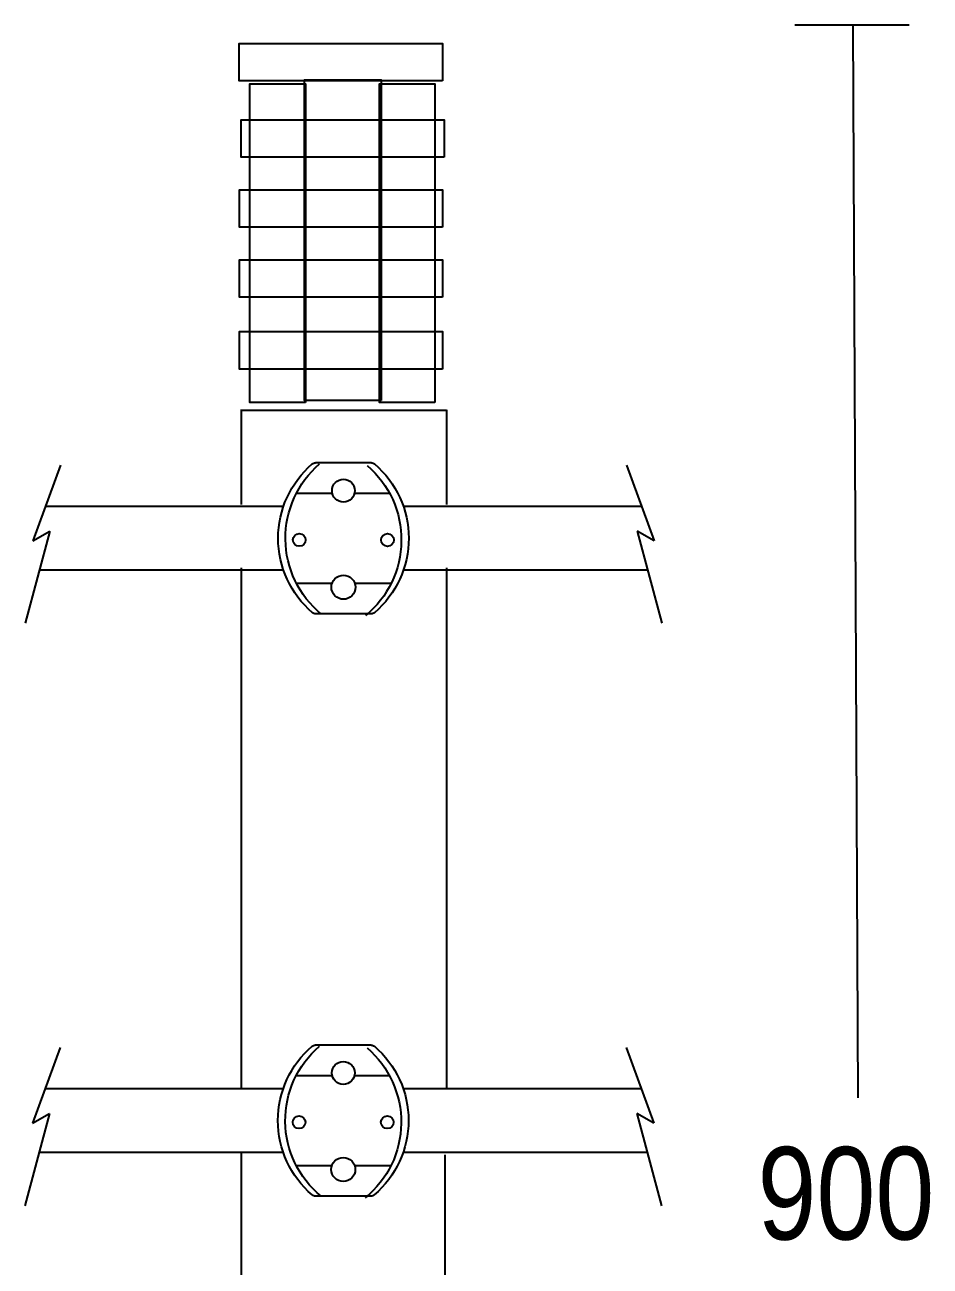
# Model space of a CAD drawing. Extents: x 25 to 223, y 27 to 321.
# Drawn here: x 27.9 to 118.2, y 196.9 to 320.7 of the extents above; entities that cross this region are included whole.
import ezdxf

# ---------------------------------------------------------------- set-up
doc = ezdxf.new("R2010")
doc.units = 0
doc.layers.add('LIVELLO_1', color=160, linetype='Continuous')
doc.styles.add('STD', font='txt')

# ---------------------------------------------------------------- blocks, each defined once
blk = doc.blocks.new('AI9-BLK1')
at = {"layer": 'LIVELLO_1', "color": 7}
for p, q in [((-17.39, 148.53), (-6, 148.53)), ((-11.07, 41.55), (-11.58, 148.47)), ((-72.67, 110.12), (-52.12, 110.12)), ((-72.58, 100.7), (-72.58, 110.15)), ((-52.09, 100.7), (-52.09, 110.15)), ((-90.62, 104.63), (-93.37, 97.06)), ((-59.61, 104.86), (-65.19, 104.86)), ((-34.19, 104.63), (-31.43, 97.06)), ((-67.09, 101.82), (-63.51, 101.82)), ((-61.3, 101.82), (-57.71, 101.82)), ((-68.39, 100.5), (-92.12, 100.5)), ((-32.69, 100.5), (-56.42, 100.5)), ((-91.68, 98.04), (-94.14, 88.85)), ((-93.37, 97.06), (-91.68, 98.04)), ((-31.43, 97.06), (-33.13, 98.04)), ((-33.13, 98.04), (-30.66, 88.85)), ((-68.38, 94.16), (-92.72, 94.16)), ((-72.58, 42.38), (-72.58, 94.39)), ((-32.09, 94.16), (-56.42, 94.16)), ((-52.09, 42.38), (-52.09, 94.39)), ((-67.09, 92.85), (-63.59, 92.85)), ((-61.22, 92.85), (-57.71, 92.85)), ((-59.63, 89.8), (-65.18, 89.8)), ((-90.64, 46.56), (-93.39, 39)), ((-59.63, 46.79), (-65.22, 46.79)), ((-34.21, 46.56), (-31.45, 39)), ((-67.11, 43.75), (-63.53, 43.75)), ((-61.32, 43.75), (-57.74, 43.75)), ((-68.41, 42.43), (-92.14, 42.43)), ((-32.71, 42.43), (-56.44, 42.43)), ((-91.7, 39.98), (-94.17, 30.78)), ((-93.39, 39), (-91.7, 39.98)), ((-31.45, 39), (-33.15, 39.98)), ((-33.15, 39.98), (-30.69, 30.78)), ((-68.4, 36.09), (-92.74, 36.09)), ((-72.51, -15.67), (-72.58, 36.07)), ((-32.11, 36.09), (-56.45, 36.09)), ((-67.11, 34.79), (-63.61, 34.79)), ((-61.25, 34.79), (-57.74, 34.79)), ((-52.25, -15.9), (-52.26, 35.84)), ((-59.65, 31.73), (-65.2, 31.73))]:
    blk.add_line(p, q, dxfattribs=at)
for points in [[(-52.54, 142.94), (-72.79, 142.94), (-72.79, 146.67), (-52.54, 146.67)], [(-52.54, 142.94), (-72.79, 142.94), (-72.79, 146.67), (-52.54, 146.67)], [(-66.2, 110.86), (-71.72, 110.86), (-71.72, 142.66), (-66.2, 142.66)], [(-66.2, 110.86), (-71.72, 110.86), (-71.72, 142.66), (-66.2, 142.66)], [(-58.64, 111.08), (-66.28, 111.08), (-66.28, 143.03), (-58.64, 143.03)], [(-58.64, 111.08), (-66.28, 111.08), (-66.28, 143.03), (-58.64, 143.03)], [(-53.29, 110.86), (-58.81, 110.86), (-58.81, 142.66), (-53.29, 142.66)], [(-53.29, 110.86), (-58.81, 110.86), (-58.81, 142.66), (-53.29, 142.66)], [(-52.36, 135.34), (-72.61, 135.34), (-72.61, 139.07), (-52.36, 139.07)], [(-52.36, 135.34), (-72.61, 135.34), (-72.61, 139.07), (-52.36, 139.07)], [(-52.52, 128.35), (-72.77, 128.35), (-72.77, 132.08), (-52.52, 132.08)], [(-52.52, 128.35), (-72.77, 128.35), (-72.77, 132.08), (-52.52, 132.08)], [(-52.52, 121.36), (-72.77, 121.36), (-72.77, 125.09), (-52.52, 125.09)], [(-52.52, 121.36), (-72.77, 121.36), (-72.77, 125.09), (-52.52, 125.09)], [(-52.52, 114.21), (-72.77, 114.21), (-72.77, 117.94), (-52.52, 117.94)], [(-52.52, 114.21), (-72.77, 114.21), (-72.77, 117.94), (-52.52, 117.94)]]:
    blk.add_lwpolyline(points, close=True, dxfattribs=at)
for centre, radius in [((-62.4, 102.08), 1.14), ((-66.8, 97.16), 0.631), ((-58.01, 97.16), 0.634), ((-62.4, 92.45), 1.2), ((-62.42, 44.02), 1.14), ((-66.82, 39.1), 0.631), ((-58.03, 39.1), 0.635), ((-62.42, 34.39), 1.2)]:
    blk.add_circle(centre, radius, dxfattribs=at)
for points in [[(-65.5, 89.91), (-67.66, 91.77), (-68.91, 94.48), (-68.91, 97.33), (-68.91, 100.18), (-67.68, 102.88), (-65.51, 104.74)], [(-64.61, 89.78), (-66.84, 91.61), (-68.15, 94.33), (-68.18, 97.22), (-68.21, 100.11), (-66.97, 102.86), (-64.78, 104.74)], [(-60.03, 104.58), (-57.84, 102.69), (-56.59, 99.94), (-56.63, 97.06), (-56.66, 94.17), (-57.97, 91.45), (-60.2, 89.62)], [(-65.52, 31.85), (-67.68, 33.7), (-68.93, 36.42), (-68.93, 39.27), (-68.93, 42.12), (-67.7, 44.82), (-65.53, 46.68)], [(-64.63, 31.72), (-66.86, 33.55), (-68.17, 36.27), (-68.2, 39.16), (-68.23, 42.05), (-66.99, 44.8), (-64.8, 46.68)], [(-60.05, 46.51), (-57.86, 44.63), (-56.61, 41.88), (-56.65, 38.99), (-56.68, 36.11), (-57.99, 33.39), (-60.22, 31.56)]]:
    blk.add_open_spline(points, degree=3, knots=[0, 0, 0, 0, 1, 1, 1, 2, 2, 2, 2], dxfattribs=at)
for points in [[(-65.51, 104.74), (-65.42, 104.82), (-65.31, 104.86), (-65.19, 104.86)], [(-59.61, 104.86), (-59.5, 104.86), (-59.38, 104.82), (-59.3, 104.74)], [(-59.3, 104.74), (-57.13, 102.88), (-55.89, 100.18), (-55.89, 97.33)], [(-55.89, 97.33), (-55.89, 94.48), (-57.14, 91.77), (-59.31, 89.91)], [(-65.18, 89.8), (-65.29, 89.8), (-65.41, 89.84), (-65.5, 89.91)], [(-59.31, 89.91), (-59.4, 89.84), (-59.51, 89.8), (-59.63, 89.8)], [(-65.53, 46.68), (-65.44, 46.75), (-65.33, 46.79), (-65.22, 46.79)], [(-59.63, 46.79), (-59.52, 46.79), (-59.41, 46.75), (-59.32, 46.68)], [(-59.32, 46.68), (-57.15, 44.82), (-55.91, 42.12), (-55.91, 39.27)], [(-55.91, 39.27), (-55.91, 36.42), (-57.17, 33.7), (-59.33, 31.85)], [(-65.2, 31.73), (-65.31, 31.73), (-65.43, 31.77), (-65.52, 31.85)], [(-59.33, 31.85), (-59.42, 31.77), (-59.53, 31.73), (-59.65, 31.73)]]:
    blk.add_open_spline(points, degree=3, dxfattribs=at)
at = {"layer": 'LIVELLO_1', "color": 7, "insert": (-21.12, 36.63), "char_height": 9.2247, "attachment_point": 1, "style": 'STD'}
blk.add_mtext('\\fArial Narrow|b0|i0;\\H9.2247;\\C7;900', dxfattribs=at)

msp = doc.modelspace()

# ---------------------------------------------------------------- block references
at = {"layer": 'LIVELLO_1', "color": 7}
msp.add_blockref('AI9-BLK1', (122.070844, 172.192763), dxfattribs=at)

doc.saveas('drawing.dxf')
